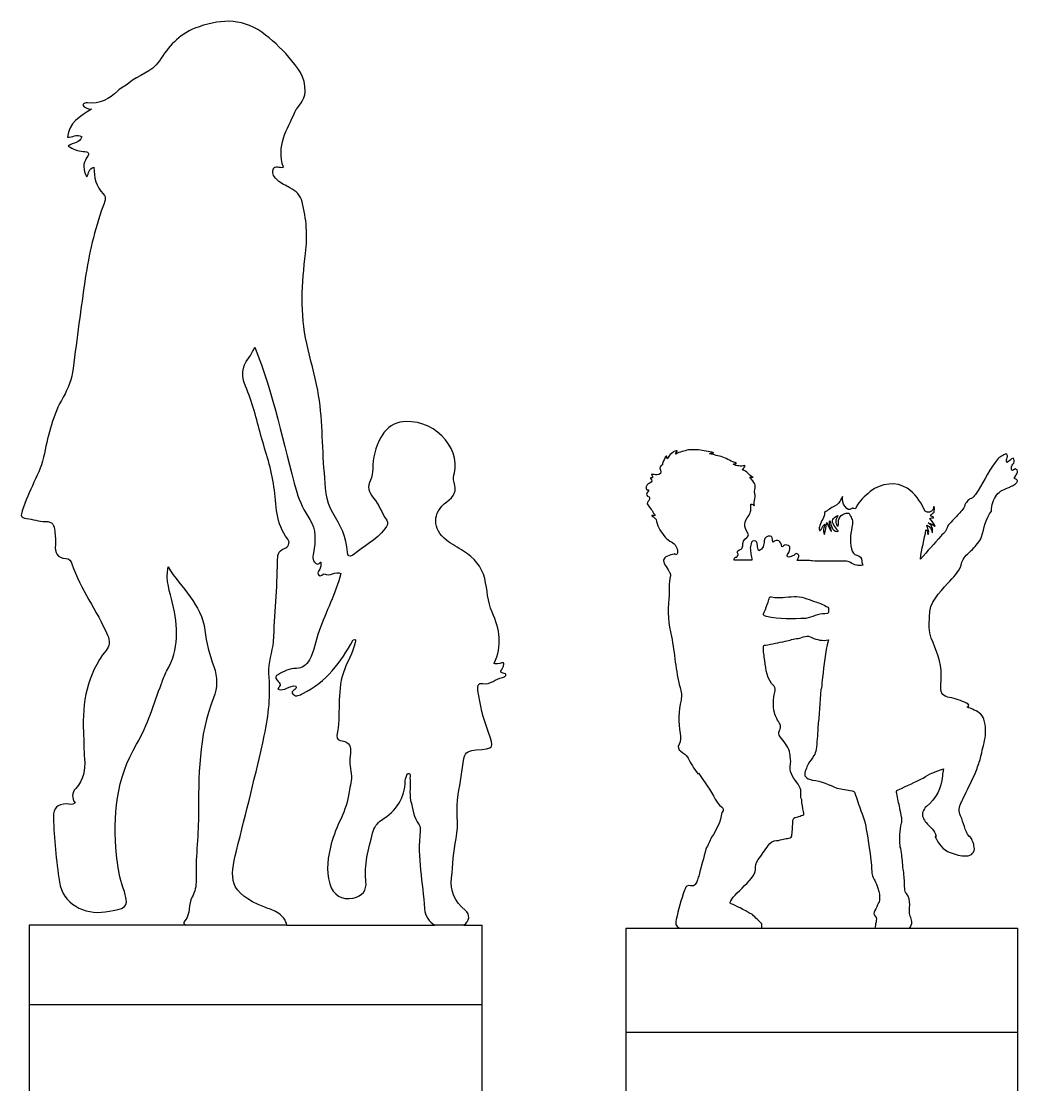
# Model space of a CAD drawing. Header units: centimetres. Extents: x 1.3 to 63.6, y -6.4 to 41.1.
# Drawn here: x 1.27 to 20.44, y 20.66 to 41.13 of the extents above; entities that cross this region are included whole.
import ezdxf

# ---------------------------------------------------------------- set-up
doc = ezdxf.new("R2010")
doc.units = ezdxf.units.CM
doc.layers.add('1. CORTE', color=5, linetype='Continuous')
doc.layers.add('3. CONTORNO', color=3, linetype='Continuous')

msp = doc.modelspace()

# ---------------------------------------------------------------- linework, layer by layer
at = {"layer": '1. CORTE', "ltscale": 0.1}
for p, q in [((4.433, 23.734), (1.422, 23.734)), ((1.422, 23.734), (1.422, 17.594)), ((6.378, 23.734), (9.227, 23.734)), ((9.786, 23.734), (10.134, 23.734)), ((10.134, 17.594), (10.134, 23.734)), ((12.902, 23.676), (13.952, 23.676)), ((12.902, 23.676), (12.902, 19.676)), ((15.512, 23.676), (17.689, 23.676)), ((18.353, 23.676), (20.432, 23.676)), ((20.432, 23.676), (20.432, 19.676))]:
    msp.add_line(p, q, dxfattribs=at)
at = {"layer": '1. CORTE'}
for points in [[(4.613, 40.995), (4.299, 40.875), (4.1, 40.634), (3.929, 40.371)], [(5.898, 40.918), (5.486, 41.211), (5.057, 41.165), (4.613, 40.995)], [(6.416, 40.442), (6.263, 40.621), (6.09, 40.781), (5.898, 40.918)], [(3.929, 40.371), (3.783, 40.145), (3.526, 40.096), (3.339, 39.94)], [(6.732, 39.775), (6.744, 40.063), (6.579, 40.251), (6.416, 40.442)], [(3.339, 39.94), (3.273, 39.885), (3.189, 39.85), (3.128, 39.791)], [(3.128, 39.791), (2.965, 39.633), (2.782, 39.536), (2.549, 39.558)], [(6.536, 39.382), (6.596, 39.513), (6.724, 39.599), (6.732, 39.775)], [(2.549, 39.558), (2.512, 39.561), (2.473, 39.563), (2.454, 39.517)], [(2.454, 39.517), (2.485, 39.468), (2.535, 39.45), (2.626, 39.437)], [(2.626, 39.437), (2.398, 39.298), (2.188, 39.177), (2.159, 38.903)], [(6.315, 38.321), (6.173, 38.724), (6.386, 39.051), (6.536, 39.382)], [(2.159, 38.903), (2.254, 38.887), (2.34, 38.972), (2.436, 38.908)], [(2.436, 38.908), (2.403, 38.788), (2.275, 38.796), (2.176, 38.73)], [(2.176, 38.73), (2.268, 38.662), (2.364, 38.634), (2.461, 38.627)], [(2.461, 38.627), (2.564, 38.62), (2.602, 38.608), (2.53, 38.502)], [(2.53, 38.502), (2.456, 38.392), (2.458, 38.269), (2.534, 38.134)], [(2.534, 38.134), (2.568, 38.208), (2.573, 38.294), (2.67, 38.321)], [(2.67, 38.321), (2.671, 38.123), (2.708, 37.949), (2.85, 37.808)], [(6.202, 38.07), (6.142, 38.12), (6.086, 38.191), (6.117, 38.28)], [(6.117, 38.28), (6.15, 38.369), (6.235, 38.307), (6.315, 38.321)], [(6.439, 37.926), (6.358, 37.969), (6.272, 38.011), (6.202, 38.07)], [(6.676, 37.654), (6.646, 37.778), (6.555, 37.866), (6.439, 37.926)], [(2.85, 37.808), (2.924, 37.734), (2.868, 37.639), (2.841, 37.562)], [(2.841, 37.562), (2.682, 37.112), (2.572, 36.65), (2.503, 36.178)], [(6.741, 36.664), (6.785, 37.003), (6.755, 37.329), (6.676, 37.654)], [(6.762, 34.928), (6.635, 35.505), (6.665, 36.087), (6.741, 36.664)], [(2.503, 36.178), (2.418, 35.603), (2.344, 35.027), (2.27, 34.451)], [(5.647, 34.65), (5.696, 34.709), (5.724, 34.785), (5.765, 34.858)], [(5.765, 34.858), (6.128, 33.95), (6.309, 32.998), (6.572, 32.07)], [(6.975, 34.028), (6.92, 34.331), (6.829, 34.627), (6.762, 34.928)], [(5.583, 34.108), (5.502, 34.286), (5.506, 34.481), (5.647, 34.65)], [(2.27, 34.451), (2.244, 34.252), (2.174, 34.057), (2.079, 33.895)], [(5.882, 33.158), (5.793, 33.478), (5.722, 33.802), (5.583, 34.108)], [(7.103, 32.44), (7.055, 32.969), (7.071, 33.504), (6.975, 34.028)], [(2.079, 33.895), (1.88, 33.555), (1.793, 33.186), (1.719, 32.812)], [(8.552, 33.413), (8.399, 33.385), (8.263, 33.268), (8.186, 33.118)], [(9.602, 32.439), (9.731, 32.935), (9.173, 33.525), (8.552, 33.413)], [(6.132, 32.172), (6.087, 32.512), (5.974, 32.831), (5.882, 33.158)], [(8.186, 33.118), (8.089, 32.93), (8.025, 32.73), (8.032, 32.514)], [(1.719, 32.812), (1.68, 32.613), (1.602, 32.436), (1.517, 32.259)], [(13.681, 32.767), (13.641, 32.734), (13.638, 32.679), (13.61, 32.64)], [(13.697, 32.71), (13.677, 32.725), (13.696, 32.75), (13.681, 32.767)], [(13.866, 32.866), (13.819, 32.858), (13.736, 32.785), (13.697, 32.71)], [(13.862, 32.8), (13.858, 32.834), (13.886, 32.841), (13.891, 32.86)], [(14.105, 32.883), (14.025, 32.854), (13.939, 32.846), (13.862, 32.8)], [(13.891, 32.86), (13.883, 32.862), (13.875, 32.864), (13.866, 32.866)], [(14.297, 32.883), (14.233, 32.883), (14.169, 32.883), (14.105, 32.883)], [(14.591, 32.828), (14.493, 32.847), (14.395, 32.865), (14.297, 32.883)], [(14.507, 32.808), (14.533, 32.831), (14.568, 32.807), (14.591, 32.828)], [(14.763, 32.744), (14.678, 32.765), (14.594, 32.787), (14.507, 32.808)], [(20.171, 32.788), (20.141, 32.772), (20.112, 32.755), (20.083, 32.738)], [(20.226, 32.792), (20.206, 32.817), (20.188, 32.796), (20.171, 32.788)], [(20.235, 32.734), (20.246, 32.755), (20.241, 32.775), (20.226, 32.792)], [(13.605, 32.596), (13.564, 32.573), (13.535, 32.553), (13.567, 32.494)], [(13.61, 32.64), (13.608, 32.625), (13.607, 32.611), (13.605, 32.596)], [(15.027, 32.62), (14.938, 32.662), (14.851, 32.703), (14.763, 32.744)], [(14.966, 32.601), (14.978, 32.626), (15.008, 32.596), (15.027, 32.62)], [(15.188, 32.581), (15.105, 32.553), (15.036, 32.578), (14.966, 32.601)], [(15.143, 32.493), (15.159, 32.519), (15.173, 32.542), (15.193, 32.574)], [(15.193, 32.574), (15.192, 32.577), (15.19, 32.579), (15.188, 32.581)], [(20.002, 32.641), (19.857, 32.447), (19.765, 32.221), (19.623, 32.025)], [(20.083, 32.738), (20.056, 32.706), (20.029, 32.674), (20.002, 32.641)], [(20.002, 32.641), (20.002, 32.641), (20.002, 32.641), (20.002, 32.641)], [(20.002, 32.641), (20.002, 32.641), (20.002, 32.641), (20.002, 32.641)], [(20.228, 32.638), (20.218, 32.672), (20.219, 32.703), (20.235, 32.734)], [(20.351, 32.722), (20.293, 32.722), (20.284, 32.653), (20.228, 32.638)], [(20.318, 32.532), (20.318, 32.559), (20.323, 32.587), (20.342, 32.605)], [(20.342, 32.605), (20.376, 32.635), (20.371, 32.669), (20.364, 32.706)], [(20.364, 32.706), (20.36, 32.711), (20.356, 32.717), (20.351, 32.722)], [(7.264, 31.667), (7.122, 31.899), (7.126, 32.179), (7.103, 32.44)], [(8.032, 32.514), (8.034, 32.439), (8.021, 32.369), (7.988, 32.3)], [(9.597, 32.257), (9.576, 32.317), (9.586, 32.378), (9.602, 32.439)], [(13.4, 32.415), (13.371, 32.393), (13.467, 32.345), (13.378, 32.341)], [(13.376, 32.34), (13.376, 32.338), (13.375, 32.335), (13.375, 32.333)], [(13.378, 32.341), (13.377, 32.341), (13.377, 32.34), (13.376, 32.34)], [(13.442, 32.406), (13.426, 32.408), (13.411, 32.412), (13.4, 32.415)], [(13.497, 32.403), (13.479, 32.402), (13.46, 32.403), (13.442, 32.406)], [(13.567, 32.494), (13.593, 32.445), (13.555, 32.403), (13.497, 32.403)], [(15.346, 32.358), (15.268, 32.389), (15.233, 32.48), (15.143, 32.493)], [(15.288, 32.354), (15.31, 32.356), (15.328, 32.357), (15.346, 32.358)], [(15.31, 32.324), (15.304, 32.332), (15.298, 32.341), (15.288, 32.354)], [(15.346, 32.358), (15.346, 32.358), (15.346, 32.358), (15.346, 32.358)], [(20.366, 32.503), (20.317, 32.46), (20.317, 32.497), (20.318, 32.532)], [(20.389, 32.323), (20.361, 32.334), (20.363, 32.339), (20.401, 32.388)], [(20.389, 32.516), (20.381, 32.514), (20.373, 32.51), (20.366, 32.503)], [(20.425, 32.498), (20.416, 32.503), (20.404, 32.509), (20.389, 32.516)], [(20.401, 32.388), (20.411, 32.408), (20.424, 32.428), (20.432, 32.45)], [(20.432, 32.45), (20.437, 32.467), (20.435, 32.484), (20.425, 32.498)], [(1.517, 32.259), (1.431, 32.08), (1.356, 31.898), (1.291, 31.711)], [(6.398, 31.164), (6.163, 31.463), (6.178, 31.827), (6.132, 32.172)], [(7.988, 32.3), (7.928, 32.172), (7.944, 32.074), (8.049, 31.954)], [(9.455, 31.882), (9.595, 31.982), (9.655, 32.091), (9.597, 32.257)], [(13.289, 32.176), (13.288, 32.111), (13.288, 32.111), (13.339, 32.11)], [(13.303, 32.194), (13.303, 32.188), (13.294, 32.182), (13.289, 32.176)], [(13.375, 32.333), (13.455, 32.238), (13.306, 32.25), (13.303, 32.194)], [(15.373, 32.081), (15.403, 32.199), (15.402, 32.205), (15.31, 32.324)], [(18.31, 32.142), (18.106, 32.277), (17.809, 32.249), (17.6, 32.078)], [(18.63, 31.745), (18.561, 31.907), (18.459, 32.043), (18.31, 32.142)], [(20.031, 32.013), (20.082, 32.092), (20.191, 32.126), (20.284, 32.165)], [(20.284, 32.165), (20.29, 32.181), (20.304, 32.18), (20.317, 32.181)], [(20.317, 32.181), (20.343, 32.197), (20.371, 32.21), (20.394, 32.229)], [(20.317, 32.181), (20.317, 32.181), (20.317, 32.181), (20.317, 32.181)], [(20.317, 32.181), (20.317, 32.181), (20.317, 32.181), (20.317, 32.181)], [(20.427, 32.298), (20.42, 32.306), (20.408, 32.315), (20.389, 32.323)], [(20.394, 32.229), (20.414, 32.245), (20.43, 32.261), (20.433, 32.277)], [(20.433, 32.277), (20.432, 32.283), (20.43, 32.29), (20.427, 32.298)], [(6.572, 32.07), (6.627, 31.879), (6.712, 31.71), (6.823, 31.542)], [(8.049, 31.954), (8.154, 31.835), (8.201, 31.665), (8.301, 31.532)], [(13.339, 32.11), (13.334, 32.066), (13.244, 32.016), (13.349, 31.976)], [(13.349, 31.976), (13.364, 31.97), (13.358, 31.917), (13.332, 31.892)], [(15.373, 31.812), (15.356, 31.899), (15.409, 31.986), (15.373, 32.073)], [(15.373, 32.073), (15.372, 32.076), (15.372, 32.079), (15.373, 32.081)], [(17.039, 31.934), (17.014, 31.874), (16.979, 31.824), (16.915, 31.799)], [(17.068, 31.983), (17.054, 31.96), (17.044, 31.948), (17.039, 31.934)], [(17.148, 31.755), (17.1, 31.809), (17.061, 31.862), (17.069, 31.938)], [(17.069, 31.982), (17.068, 31.982), (17.068, 31.982), (17.068, 31.983)], [(17.069, 31.938), (17.07, 31.948), (17.069, 31.958), (17.069, 31.982)], [(17.6, 32.078), (17.493, 31.99), (17.387, 31.902), (17.328, 31.773)], [(19.539, 31.947), (19.524, 31.941), (19.509, 31.933), (19.496, 31.923)], [(19.623, 32.025), (19.6, 31.993), (19.578, 31.964), (19.539, 31.947)], [(19.935, 31.704), (19.921, 31.821), (19.975, 31.926), (20.031, 32.013)], [(9.452, 31.143), (9.174, 31.354), (9.172, 31.678), (9.455, 31.882)], [(13.332, 31.892), (13.304, 31.857), (13.306, 31.832), (13.34, 31.796)], [(13.34, 31.796), (13.388, 31.745), (13.422, 31.683), (13.466, 31.62)], [(15.305, 31.836), (15.336, 31.845), (15.348, 31.814), (15.373, 31.812)], [(15.305, 31.717), (15.305, 31.757), (15.305, 31.797), (15.305, 31.836)], [(16.915, 31.799), (16.843, 31.77), (16.788, 31.715), (16.721, 31.678)], [(17.257, 31.761), (17.221, 31.752), (17.193, 31.704), (17.148, 31.755)], [(17.287, 31.753), (17.278, 31.758), (17.266, 31.763), (17.257, 31.761)], [(17.328, 31.773), (17.318, 31.752), (17.31, 31.741), (17.287, 31.753)], [(18.782, 31.703), (18.727, 31.663), (18.658, 31.68), (18.63, 31.745)], [(18.825, 31.795), (18.81, 31.764), (18.812, 31.725), (18.782, 31.703)], [(18.828, 31.684), (18.832, 31.72), (18.849, 31.756), (18.825, 31.795)], [(19.423, 31.824), (19.399, 31.741), (19.339, 31.687), (19.282, 31.628)], [(19.434, 31.852), (19.43, 31.843), (19.426, 31.834), (19.423, 31.824)], [(19.496, 31.923), (19.475, 31.9), (19.454, 31.876), (19.434, 31.852)], [(1.291, 31.711), (1.258, 31.617), (1.262, 31.577), (1.37, 31.564)], [(1.37, 31.564), (1.492, 31.55), (1.613, 31.502), (1.734, 31.504)], [(6.823, 31.542), (6.947, 31.356), (6.933, 31.12), (6.892, 30.899)], [(7.546, 30.915), (7.533, 31.197), (7.41, 31.432), (7.264, 31.667)], [(8.301, 31.532), (8.341, 31.478), (8.307, 31.417), (8.265, 31.364)], [(13.404, 31.62), (13.403, 31.618), (13.402, 31.615), (13.401, 31.613)], [(13.401, 31.613), (13.447, 31.582), (13.484, 31.555), (13.491, 31.506)], [(13.466, 31.62), (13.445, 31.62), (13.428, 31.62), (13.404, 31.62)], [(15.25, 31.268), (15.161, 31.422), (15.165, 31.484), (15.272, 31.624)], [(15.272, 31.624), (15.283, 31.655), (15.294, 31.686), (15.305, 31.717)], [(15.272, 31.624), (15.272, 31.624), (15.272, 31.624), (15.272, 31.624)], [(15.272, 31.624), (15.272, 31.624), (15.272, 31.624), (15.272, 31.624)], [(15.305, 31.717), (15.305, 31.717), (15.305, 31.717), (15.305, 31.717)], [(16.721, 31.678), (16.73, 31.581), (16.651, 31.515), (16.631, 31.428)], [(16.902, 31.433), (16.851, 31.521), (16.871, 31.571), (16.978, 31.617)], [(16.978, 31.617), (16.938, 31.543), (16.905, 31.473), (16.986, 31.412)], [(16.988, 31.491), (16.992, 31.591), (17.072, 31.668), (17.171, 31.666)], [(17.171, 31.666), (17.182, 31.666), (17.192, 31.667), (17.197, 31.655)], [(17.197, 31.655), (17.223, 31.59), (17.271, 31.541), (17.257, 31.455)], [(18.746, 31.558), (18.771, 31.58), (18.796, 31.569), (18.817, 31.575)], [(18.847, 31.415), (18.821, 31.477), (18.782, 31.517), (18.746, 31.558)], [(18.757, 31.611), (18.776, 31.641), (18.8, 31.663), (18.828, 31.684)], [(18.819, 31.579), (18.813, 31.613), (18.776, 31.594), (18.757, 31.611)], [(18.817, 31.575), (18.818, 31.576), (18.818, 31.578), (18.819, 31.579)], [(19.282, 31.628), (19.214, 31.558), (19.149, 31.484), (19.084, 31.412)], [(19.742, 31.206), (19.79, 31.378), (19.818, 31.558), (19.935, 31.704)], [(1.734, 31.504), (1.881, 31.507), (1.91, 31.428), (1.918, 31.315)], [(1.918, 31.315), (1.925, 31.229), (1.939, 31.141), (1.929, 31.056)], [(8.265, 31.364), (8.097, 31.149), (7.859, 31.023), (7.651, 30.858)], [(13.491, 31.506), (13.52, 31.39), (13.579, 31.293), (13.657, 31.202)], [(16.631, 31.428), (16.617, 31.396), (16.62, 31.363), (16.623, 31.329)], [(16.623, 31.329), (16.65, 31.327), (16.646, 31.361), (16.667, 31.365)], [(16.631, 31.428), (16.631, 31.428), (16.631, 31.428), (16.631, 31.428)], [(16.631, 31.428), (16.631, 31.428), (16.631, 31.428), (16.631, 31.428)], [(16.667, 31.365), (16.677, 31.399), (16.701, 31.423), (16.727, 31.452)], [(16.727, 31.452), (16.705, 31.386), (16.682, 31.324), (16.723, 31.252)], [(16.724, 31.252), (16.739, 31.33), (16.752, 31.4), (16.767, 31.481)], [(16.767, 31.481), (16.799, 31.424), (16.81, 31.368), (16.851, 31.315)], [(16.856, 31.317), (16.843, 31.387), (16.797, 31.439), (16.82, 31.513)], [(16.82, 31.513), (16.862, 31.433), (16.848, 31.316), (16.972, 31.311)], [(16.851, 31.315), (16.853, 31.315), (16.855, 31.316), (16.856, 31.317)], [(16.973, 31.338), (16.949, 31.369), (16.922, 31.399), (16.902, 31.433)], [(16.972, 31.311), (16.995, 31.319), (16.98, 31.328), (16.973, 31.338)], [(16.986, 31.412), (16.987, 31.438), (16.987, 31.465), (16.988, 31.491)], [(17.257, 31.455), (17.231, 31.298), (17.198, 31.14), (17.24, 30.977)], [(18.565, 30.779), (18.582, 30.981), (18.647, 31.158), (18.672, 31.344)], [(18.672, 31.344), (18.72, 31.328), (18.691, 31.282), (18.714, 31.253)], [(18.714, 31.253), (18.746, 31.318), (18.695, 31.369), (18.69, 31.431)], [(18.69, 31.431), (18.756, 31.408), (18.778, 31.358), (18.79, 31.283)], [(18.797, 31.293), (18.807, 31.373), (18.79, 31.428), (18.713, 31.477)], [(18.713, 31.477), (18.776, 31.468), (18.805, 31.441), (18.845, 31.413)], [(18.845, 31.413), (18.846, 31.413), (18.847, 31.414), (18.847, 31.415)], [(19.084, 31.412), (19.079, 31.325), (19.01, 31.28), (18.961, 31.223)], [(6.334, 30.982), (6.403, 31.006), (6.455, 31.093), (6.398, 31.164)], [(9.778, 30.932), (9.667, 30.998), (9.555, 31.065), (9.452, 31.143)], [(13.657, 31.202), (13.692, 31.16), (13.732, 31.132), (13.777, 31.109)], [(15.147, 31.033), (15.147, 31.099), (15.167, 31.156), (15.226, 31.196)], [(15.226, 31.196), (15.25, 31.212), (15.271, 31.232), (15.25, 31.268)], [(15.365, 31.134), (15.317, 31.134), (15.31, 31.086), (15.303, 31.046)], [(15.432, 31.041), (15.426, 31.082), (15.419, 31.134), (15.365, 31.134)], [(15.561, 31.129), (15.554, 31.054), (15.551, 30.972), (15.457, 30.941)], [(15.677, 31.224), (15.623, 31.225), (15.568, 31.204), (15.561, 31.129)], [(15.723, 31.13), (15.721, 31.169), (15.723, 31.224), (15.677, 31.224)], [(15.726, 31.106), (15.725, 31.114), (15.723, 31.122), (15.723, 31.13)], [(15.902, 31.013), (15.885, 31.136), (15.816, 31.172), (15.726, 31.106)], [(16.723, 31.252), (16.723, 31.252), (16.724, 31.252), (16.724, 31.252)], [(18.961, 31.223), (18.833, 31.078), (18.703, 30.934), (18.565, 30.779)], [(18.79, 31.283), (18.793, 31.287), (18.795, 31.29), (18.797, 31.293)], [(19.565, 30.967), (19.635, 31.039), (19.7, 31.114), (19.742, 31.206)], [(1.929, 31.056), (1.912, 30.897), (1.962, 30.801), (2.131, 30.793)], [(6.202, 30.731), (6.204, 30.84), (6.2, 30.935), (6.334, 30.982)], [(7.651, 30.858), (7.58, 30.8), (7.549, 30.85), (7.546, 30.915)], [(10.186, 30.405), (10.127, 30.641), (9.983, 30.809), (9.778, 30.932)], [(13.777, 31.109), (13.857, 31.069), (13.886, 30.999), (13.896, 30.918)], [(13.896, 30.918), (13.899, 30.886), (13.885, 30.867), (13.852, 30.864)], [(15.06, 30.873), (15.012, 30.946), (15.079, 30.95), (15.115, 30.974)], [(15.115, 30.974), (15.137, 30.988), (15.147, 31.005), (15.147, 31.033)], [(15.303, 31.046), (15.3, 31.028), (15.295, 31.01), (15.292, 30.992)], [(15.292, 30.992), (15.297, 30.953), (15.303, 30.914), (15.306, 30.875)], [(15.457, 30.941), (15.434, 30.969), (15.437, 31.005), (15.432, 31.041)], [(15.965, 31.057), (15.945, 31.043), (15.924, 31.028), (15.902, 31.013)], [(16.032, 30.909), (16.072, 31.022), (16.068, 31.035), (15.965, 31.057)], [(15.965, 31.057), (15.965, 31.057), (15.965, 31.057), (15.965, 31.057)], [(16.011, 30.826), (15.983, 30.852), (16.022, 30.882), (16.032, 30.909)], [(17.24, 30.977), (17.257, 30.911), (17.286, 30.867), (17.345, 30.854)], [(19.391, 30.774), (19.433, 30.853), (19.505, 30.905), (19.565, 30.967)], [(2.131, 30.793), (2.201, 30.789), (2.226, 30.74), (2.245, 30.687)], [(6.122, 29.194), (6.151, 29.706), (6.192, 30.218), (6.202, 30.731)], [(6.892, 30.899), (6.875, 30.808), (6.862, 30.726), (6.968, 30.682)], [(6.968, 30.682), (6.995, 30.686), (7.011, 30.705), (7.026, 30.723)], [(7.026, 30.723), (7.026, 30.722), (7.037, 30.715), (7.037, 30.715)], [(7.031, 30.702), (7.03, 30.675), (7.036, 30.649), (7.028, 30.624)], [(7.037, 30.715), (7.037, 30.715), (7.032, 30.703), (7.031, 30.702)], [(13.7, 30.837), (13.617, 30.796), (13.604, 30.749), (13.652, 30.672)], [(13.829, 30.876), (13.787, 30.861), (13.741, 30.858), (13.7, 30.837)], [(13.849, 30.887), (13.844, 30.883), (13.837, 30.879), (13.829, 30.876)], [(13.852, 30.864), (13.852, 30.873), (13.851, 30.88), (13.849, 30.887)], [(14.981, 30.757), (14.984, 30.789), (14.989, 30.819), (15.033, 30.819)], [(15.323, 30.757), (15.211, 30.757), (15.097, 30.757), (14.981, 30.757)], [(15.033, 30.819), (15.042, 30.838), (15.072, 30.855), (15.06, 30.873)], [(15.306, 30.875), (15.31, 30.836), (15.331, 30.8), (15.323, 30.757)], [(16.107, 30.841), (16.074, 30.836), (16.039, 30.8), (16.011, 30.826)], [(16.147, 30.865), (16.137, 30.854), (16.121, 30.843), (16.107, 30.841)], [(16.21, 30.876), (16.191, 30.89), (16.166, 30.888), (16.147, 30.865)], [(16.197, 30.753), (16.206, 30.775), (16.214, 30.792), (16.221, 30.81)], [(16.441, 30.753), (16.362, 30.753), (16.282, 30.753), (16.197, 30.753)], [(16.221, 30.81), (16.231, 30.834), (16.231, 30.861), (16.21, 30.876)], [(16.481, 30.748), (16.468, 30.748), (16.455, 30.75), (16.441, 30.753)], [(16.685, 30.741), (16.617, 30.739), (16.549, 30.739), (16.481, 30.748)], [(17.116, 30.738), (16.972, 30.739), (16.829, 30.74), (16.685, 30.741)], [(17.221, 30.712), (17.187, 30.738), (17.153, 30.738), (17.116, 30.738)], [(17.46, 30.662), (17.374, 30.652), (17.291, 30.66), (17.221, 30.712)], [(17.345, 30.854), (17.412, 30.839), (17.432, 30.801), (17.438, 30.742)], [(17.438, 30.742), (17.441, 30.716), (17.452, 30.692), (17.46, 30.662)], [(19.352, 30.665), (19.363, 30.702), (19.363, 30.743), (19.391, 30.774)], [(2.245, 30.687), (2.413, 30.2), (2.725, 29.785), (2.933, 29.317)], [(4.182, 29.934), (4.134, 30.146), (4.044, 30.356), (4.095, 30.634)], [(4.095, 30.634), (4.35, 30.206), (4.742, 29.916), (4.804, 29.412)], [(7.028, 30.624), (7.026, 30.571), (6.944, 30.531), (6.991, 30.474)], [(6.991, 30.474), (7.033, 30.423), (7.076, 30.51), (7.096, 30.498)], [(7.421, 30.501), (7.314, 30.12), (7.135, 29.767), (7.001, 29.399)], [(7.096, 30.498), (7.206, 30.431), (7.31, 30.564), (7.421, 30.501)], [(13.652, 30.672), (13.681, 30.627), (13.71, 30.583), (13.736, 30.537)], [(13.736, 30.537), (13.75, 30.513), (13.765, 30.489), (13.757, 30.462)], [(19.095, 30.317), (19.19, 30.426), (19.306, 30.519), (19.352, 30.665)], [(10.329, 29.756), (10.236, 29.96), (10.239, 30.19), (10.186, 30.405)], [(13.757, 30.462), (13.714, 30.316), (13.745, 30.165), (13.727, 30.018)], [(18.738, 29.669), (18.735, 29.956), (18.929, 30.128), (19.095, 30.317)], [(4.067, 28.622), (4.317, 29.042), (4.287, 29.482), (4.182, 29.934)], [(13.727, 30.018), (13.696, 29.771), (13.72, 29.53), (13.777, 29.291)], [(15.583, 29.809), (15.606, 29.872), (15.629, 29.936), (15.652, 30)], [(15.652, 30), (15.652, 30.005), (15.654, 30.011), (15.659, 30.018)], [(15.659, 30.018), (15.654, 30.055), (15.678, 30.056), (15.703, 30.051)], [(15.703, 30.051), (15.848, 30.024), (15.991, 30.051), (16.135, 30.059)], [(16.135, 30.059), (16.266, 30.067), (16.397, 30.013), (16.523, 29.966)], [(16.523, 29.966), (16.523, 29.966), (16.523, 29.966), (16.523, 29.966)], [(16.523, 29.966), (16.605, 29.944), (16.682, 29.912), (16.756, 29.87)], [(10.369, 28.774), (10.524, 29.108), (10.478, 29.431), (10.329, 29.756)], [(15.603, 29.674), (15.536, 29.69), (15.54, 29.711), (15.563, 29.758)], [(15.563, 29.758), (15.571, 29.774), (15.577, 29.792), (15.583, 29.809)], [(15.583, 29.809), (15.583, 29.809), (15.583, 29.809), (15.583, 29.809)], [(15.583, 29.809), (15.583, 29.809), (15.583, 29.809), (15.583, 29.809)], [(16.73, 29.725), (16.599, 29.736), (16.488, 29.655), (16.363, 29.638)], [(16.8, 29.819), (16.801, 29.769), (16.812, 29.718), (16.73, 29.725)], [(16.756, 29.87), (16.775, 29.859), (16.799, 29.849), (16.8, 29.819)], [(16.363, 29.638), (16.109, 29.626), (15.855, 29.617), (15.603, 29.674)], [(18.774, 29.259), (18.72, 29.399), (18.74, 29.531), (18.738, 29.669)], [(2.933, 29.317), (2.985, 29.202), (2.968, 29.101), (2.904, 29.022)], [(4.804, 29.412), (4.832, 29.176), (4.893, 28.94), (4.976, 28.713)], [(7.001, 29.399), (6.933, 29.215), (6.917, 29.014), (6.813, 28.841)], [(13.777, 29.291), (13.842, 28.965), (13.856, 28.631), (13.944, 28.309)], [(16.216, 29.252), (16.303, 29.271), (16.388, 29.33), (16.479, 29.268)], [(16.479, 29.268), (16.579, 29.225), (16.683, 29.203), (16.795, 29.223)], [(6.035, 28.578), (6.016, 28.786), (6.11, 28.983), (6.122, 29.194)], [(6.687, 28.192), (7.138, 28.416), (7.423, 28.794), (7.653, 29.224)], [(7.697, 29.177), (7.652, 28.971), (7.532, 28.795), (7.467, 28.597)], [(7.653, 29.224), (7.716, 29.254), (7.701, 29.21), (7.697, 29.177)], [(15.545, 29.084), (15.544, 29.117), (15.56, 29.119), (15.587, 29.124)], [(15.576, 28.827), (15.556, 28.911), (15.548, 28.997), (15.545, 29.084)], [(15.587, 29.124), (15.713, 29.147), (15.838, 29.174), (15.964, 29.199)], [(15.964, 29.199), (16.048, 29.218), (16.13, 29.245), (16.216, 29.252)], [(16.795, 29.223), (16.732, 28.98), (16.711, 28.738), (16.682, 28.498)], [(18.962, 28.546), (18.976, 28.803), (18.863, 29.03), (18.774, 29.259)], [(2.904, 29.022), (2.533, 28.559), (2.445, 28.022), (2.468, 27.452)], [(4.976, 28.713), (5.048, 28.515), (5.048, 28.297), (4.972, 28.109)], [(6.565, 28.676), (6.429, 28.681), (6.327, 28.622), (6.219, 28.561)], [(6.813, 28.841), (6.753, 28.742), (6.674, 28.672), (6.565, 28.676)], [(10.506, 28.642), (10.657, 28.901), (10.426, 28.71), (10.366, 28.778)], [(10.366, 28.778), (10.38, 28.754), (10.366, 28.768), (10.369, 28.774)], [(15.751, 28.332), (15.613, 28.469), (15.592, 28.647), (15.576, 28.827)], [(15.576, 28.827), (15.576, 28.827), (15.576, 28.827), (15.576, 28.827)], [(15.576, 28.827), (15.576, 28.827), (15.576, 28.827), (15.576, 28.827)], [(3.969, 28.383), (4, 28.464), (4.023, 28.549), (4.067, 28.622)], [(5.946, 27.381), (6.031, 27.776), (6.074, 28.173), (6.035, 28.578)], [(6.219, 28.561), (6.162, 28.528), (6.143, 28.498), (6.191, 28.45)], [(6.191, 28.45), (6.268, 28.371), (6.27, 28.372), (6.207, 28.277)], [(7.467, 28.597), (7.337, 28.201), (7.42, 27.784), (7.344, 27.383)], [(10.147, 28.386), (10.3, 28.356), (10.396, 28.48), (10.527, 28.503)], [(10.522, 28.591), (10.487, 28.597), (10.49, 28.616), (10.506, 28.642)], [(10.527, 28.503), (10.572, 28.511), (10.657, 28.569), (10.522, 28.591)], [(16.682, 28.498), (16.668, 28.431), (16.675, 28.361), (16.66, 28.293)], [(18.958, 28.323), (18.964, 28.397), (18.961, 28.472), (18.962, 28.546)], [(3.491, 27.221), (3.708, 27.588), (3.82, 27.992), (3.969, 28.383)], [(6.207, 28.277), (6.336, 28.224), (6.432, 28.364), (6.551, 28.335)], [(6.551, 28.335), (6.6, 28.257), (6.416, 28.256), (6.502, 28.176)], [(10.055, 28.249), (10.044, 28.329), (10.056, 28.403), (10.147, 28.386)], [(10.252, 27.46), (10.157, 27.715), (10.094, 27.979), (10.055, 28.249)], [(13.944, 28.309), (13.968, 28.23), (13.982, 28.15), (13.961, 28.067)], [(15.766, 28.218), (15.777, 28.257), (15.782, 28.301), (15.751, 28.332)], [(16.653, 28.271), (16.634, 28.022), (16.613, 27.774), (16.595, 27.526)], [(16.66, 28.293), (16.658, 28.286), (16.656, 28.279), (16.653, 28.271)], [(19.127, 28.116), (19.019, 28.135), (18.946, 28.183), (18.958, 28.323)], [(4.972, 28.109), (4.674, 27.371), (4.686, 26.597), (4.68, 25.824)], [(6.502, 28.176), (6.562, 28.121), (6.625, 28.161), (6.687, 28.192)], [(13.961, 28.067), (13.911, 27.854), (13.91, 27.64), (13.946, 27.426)], [(15.759, 27.826), (15.728, 27.957), (15.729, 28.088), (15.766, 28.218)], [(19.453, 28.006), (19.347, 28.055), (19.243, 28.095), (19.127, 28.116)], [(19.468, 27.928), (19.502, 27.962), (19.513, 27.979), (19.453, 28.006)], [(19.569, 27.894), (19.537, 27.905), (19.505, 27.916), (19.468, 27.928)], [(19.786, 27.697), (19.757, 27.804), (19.656, 27.844), (19.569, 27.894)], [(19.569, 27.894), (19.569, 27.894), (19.569, 27.894), (19.569, 27.894)], [(15.867, 27.601), (15.82, 27.671), (15.781, 27.744), (15.759, 27.826)], [(15.759, 27.826), (15.759, 27.826), (15.759, 27.826), (15.759, 27.826)], [(15.759, 27.826), (15.759, 27.826), (15.759, 27.826), (15.759, 27.826)], [(19.799, 27.289), (19.828, 27.425), (19.824, 27.563), (19.786, 27.697)], [(2.468, 27.452), (2.476, 27.279), (2.473, 27.105), (2.488, 26.933)], [(10.019, 27.107), (10.376, 27.134), (10.372, 27.135), (10.252, 27.46)], [(13.946, 27.426), (13.959, 27.353), (13.962, 27.281), (13.924, 27.216)], [(15.87, 27.36), (15.836, 27.402), (15.831, 27.437), (15.854, 27.481)], [(15.854, 27.481), (15.874, 27.519), (15.881, 27.559), (15.867, 27.601)], [(15.867, 27.601), (15.867, 27.601), (15.867, 27.601), (15.867, 27.601)], [(15.867, 27.601), (15.867, 27.601), (15.867, 27.601), (15.867, 27.601)], [(16.595, 27.526), (16.585, 27.388), (16.577, 27.251), (16.559, 27.114)], [(3.105, 25.088), (3.029, 25.835), (3.099, 26.562), (3.491, 27.221)], [(5.412, 25.167), (5.592, 25.904), (5.786, 26.638), (5.946, 27.381)], [(7.344, 27.383), (7.33, 27.307), (7.393, 27.289), (7.447, 27.279)], [(7.447, 27.279), (7.587, 27.254), (7.623, 27.168), (7.602, 27.039)], [(16.048, 27.074), (16.009, 27.182), (15.942, 27.273), (15.87, 27.36)], [(19.712, 26.913), (19.741, 27.038), (19.772, 27.163), (19.799, 27.289)], [(7.602, 27.039), (7.58, 26.909), (7.597, 26.779), (7.62, 26.652)], [(9.785, 26.945), (9.807, 27.074), (9.905, 27.098), (10.019, 27.107)], [(13.924, 27.216), (13.889, 27.156), (13.91, 27.118), (13.96, 27.082)], [(13.96, 27.082), (14.011, 27.045), (14.067, 27.011), (14.096, 26.95)], [(16.068, 26.939), (16.061, 26.984), (16.055, 27.029), (16.048, 27.074)], [(16.559, 27.114), (16.553, 27.07), (16.54, 27.035), (16.516, 26.999)], [(2.488, 26.933), (2.507, 26.72), (2.468, 26.53), (2.319, 26.368)], [(9.675, 26.249), (9.72, 26.479), (9.746, 26.713), (9.785, 26.945)], [(14.096, 26.95), (14.146, 26.847), (14.212, 26.753), (14.276, 26.659)], [(16.161, 26.516), (16.069, 26.628), (16.039, 26.754), (16.074, 26.894)], [(16.074, 26.894), (16.066, 26.908), (16.067, 26.924), (16.068, 26.939)], [(16.408, 26.834), (16.377, 26.762), (16.334, 26.693), (16.344, 26.609)], [(16.516, 26.999), (16.478, 26.945), (16.444, 26.889), (16.408, 26.834)], [(16.408, 26.834), (16.408, 26.834), (16.408, 26.834), (16.408, 26.834)], [(19.621, 26.655), (19.651, 26.739), (19.68, 26.822), (19.71, 26.905)], [(19.71, 26.905), (19.711, 26.908), (19.711, 26.91), (19.712, 26.913)], [(7.62, 26.652), (7.644, 26.525), (7.588, 26.414), (7.576, 26.299)], [(8.659, 26.514), (8.661, 26.562), (8.685, 26.609), (8.699, 26.656)], [(8.699, 26.656), (8.779, 26.665), (8.746, 26.603), (8.748, 26.57)], [(14.276, 26.659), (14.278, 26.656), (14.279, 26.654), (14.281, 26.651)], [(14.281, 26.651), (14.287, 26.653), (14.292, 26.656), (14.298, 26.659)], [(14.298, 26.659), (14.414, 26.498), (14.526, 26.334), (14.62, 26.159)], [(16.344, 26.609), (16.377, 26.553), (16.437, 26.544), (16.491, 26.525)], [(18.618, 26.563), (18.732, 26.651), (18.866, 26.692), (19.007, 26.744)], [(18.988, 26.609), (18.972, 26.368), (18.869, 26.171), (18.681, 26.019)], [(19.007, 26.744), (18.999, 26.692), (18.993, 26.651), (18.988, 26.609)], [(19.391, 26.178), (19.468, 26.337), (19.544, 26.496), (19.621, 26.655)], [(19.621, 26.655), (19.621, 26.655), (19.621, 26.655), (19.621, 26.655)], [(19.621, 26.655), (19.621, 26.655), (19.621, 26.655), (19.621, 26.655)], [(8.203, 25.757), (8.489, 25.933), (8.643, 26.178), (8.659, 26.514)], [(8.748, 26.57), (8.758, 26.426), (8.736, 26.281), (8.761, 26.136)], [(16.255, 26.369), (16.231, 26.423), (16.198, 26.471), (16.161, 26.516)], [(16.491, 26.525), (16.491, 26.525), (16.491, 26.525), (16.491, 26.525)], [(16.491, 26.525), (16.491, 26.525), (16.491, 26.525), (16.491, 26.525)], [(16.491, 26.525), (16.658, 26.507), (16.809, 26.439), (16.96, 26.37)], [(18.14, 26.338), (18.299, 26.413), (18.459, 26.488), (18.618, 26.563)], [(2.319, 26.368), (2.238, 26.28), (2.246, 26.178), (2.306, 26.086)], [(7.576, 26.299), (7.538, 25.934), (7.318, 25.64), (7.234, 25.299)], [(9.634, 25.4), (9.697, 25.68), (9.62, 25.967), (9.675, 26.249)], [(16.283, 26.144), (16.248, 26.216), (16.283, 26.297), (16.255, 26.369)], [(16.96, 26.37), (16.96, 26.37), (16.96, 26.37), (16.96, 26.37)], [(16.96, 26.37), (17.058, 26.353), (17.156, 26.335), (17.254, 26.32)], [(17.254, 26.32), (17.283, 26.316), (17.296, 26.299), (17.304, 26.277)], [(17.304, 26.277), (17.343, 26.163), (17.382, 26.05), (17.421, 25.936)], [(18.112, 26.266), (18.109, 26.288), (18.081, 26.334), (18.14, 26.338)], [(18.169, 25.987), (18.151, 26.08), (18.127, 26.172), (18.112, 26.266)], [(18.14, 26.338), (18.14, 26.338), (18.14, 26.338), (18.14, 26.338)], [(18.14, 26.338), (18.14, 26.338), (18.14, 26.338), (18.14, 26.338)], [(2.15, 26.067), (1.962, 26.062), (1.889, 25.998), (1.893, 25.809)], [(2.306, 26.086), (2.247, 26.036), (2.197, 26.068), (2.15, 26.067)], [(8.761, 26.136), (8.799, 25.975), (8.824, 25.808), (8.923, 25.668)], [(14.62, 26.159), (14.65, 26.102), (14.689, 26.054), (14.739, 26.012)], [(14.739, 26.012), (14.777, 25.98), (14.793, 25.943), (14.747, 25.903)], [(16.318, 25.921), (16.306, 25.995), (16.281, 26.067), (16.283, 26.144)], [(18.681, 26.019), (18.648, 25.991), (18.632, 25.952), (18.609, 25.917)], [(19.339, 25.84), (19.299, 25.929), (19.302, 26.012), (19.349, 26.095)], [(19.349, 26.095), (19.363, 26.123), (19.377, 26.15), (19.391, 26.178)], [(19.349, 26.095), (19.349, 26.095), (19.349, 26.095), (19.349, 26.095)], [(19.349, 26.095), (19.349, 26.095), (19.349, 26.095), (19.349, 26.095)], [(1.893, 25.809), (1.9, 25.394), (1.948, 24.982), (2.005, 24.571)], [(4.68, 25.824), (4.676, 25.415), (4.622, 25.009), (4.636, 24.599)], [(14.747, 25.903), (14.726, 25.725), (14.641, 25.573), (14.549, 25.426)], [(16.114, 25.739), (16.116, 25.787), (16.135, 25.809), (16.182, 25.816)], [(16.182, 25.816), (16.213, 25.82), (16.242, 25.835), (16.273, 25.842)], [(16.273, 25.842), (16.317, 25.852), (16.34, 25.873), (16.318, 25.921)], [(16.318, 25.921), (16.318, 25.921), (16.318, 25.921), (16.318, 25.921)], [(16.318, 25.921), (16.318, 25.921), (16.318, 25.921), (16.318, 25.921)], [(17.421, 25.936), (17.494, 25.784), (17.519, 25.62), (17.546, 25.456)], [(18.205, 25.811), (18.197, 25.87), (18.179, 25.928), (18.169, 25.987)], [(18.208, 25.775), (18.206, 25.786), (18.205, 25.798), (18.205, 25.811)], [(18.609, 25.917), (18.59, 25.834), (18.624, 25.771), (18.677, 25.709)], [(19.411, 25.633), (19.388, 25.702), (19.369, 25.774), (19.339, 25.84)], [(8.027, 25.503), (8.052, 25.609), (8.117, 25.704), (8.203, 25.757)], [(8.923, 25.668), (8.95, 25.63), (8.95, 25.587), (8.945, 25.543)], [(16.094, 25.472), (16.101, 25.561), (16.11, 25.65), (16.114, 25.739)], [(18.177, 25.265), (18.154, 25.411), (18.172, 25.555), (18.202, 25.698)], [(18.202, 25.698), (18.207, 25.724), (18.209, 25.75), (18.208, 25.775)], [(18.677, 25.709), (18.747, 25.626), (18.844, 25.56), (18.866, 25.441)], [(19.504, 25.44), (19.461, 25.499), (19.432, 25.564), (19.411, 25.633)], [(7.901, 24.574), (7.86, 24.898), (7.955, 25.198), (8.027, 25.503)], [(8.945, 25.543), (8.882, 25.041), (9, 24.547), (9.028, 24.05)], [(9.549, 24.645), (9.578, 24.897), (9.579, 25.151), (9.634, 25.4)], [(14.549, 25.426), (14.513, 25.35), (14.477, 25.275), (14.441, 25.2)], [(14.549, 25.426), (14.549, 25.426), (14.549, 25.426), (14.549, 25.426)], [(15.8, 25.363), (15.845, 25.366), (15.888, 25.38), (15.932, 25.39)], [(15.932, 25.39), (15.967, 25.397), (16.003, 25.402), (16.038, 25.411)], [(16.038, 25.411), (16.069, 25.419), (16.098, 25.43), (16.094, 25.472)], [(17.546, 25.456), (17.637, 24.903), (17.63, 24.737), (17.63, 24.737)], [(18.866, 25.441), (18.86, 25.441), (18.854, 25.441), (18.848, 25.441)], [(18.848, 25.441), (18.849, 25.44), (18.849, 25.439), (18.85, 25.437)], [(18.85, 25.437), (18.915, 25.305), (18.986, 25.179), (19.141, 25.133)], [(19.521, 25.44), (19.515, 25.44), (19.51, 25.44), (19.504, 25.44)], [(19.523, 25.437), (19.522, 25.438), (19.521, 25.439), (19.521, 25.44)], [(19.591, 25.288), (19.576, 25.341), (19.555, 25.391), (19.523, 25.437)], [(7.234, 25.299), (7.174, 25.051), (7.122, 24.792), (7.205, 24.533)], [(14.441, 25.2), (14.397, 25.035), (14.353, 24.87), (14.308, 24.705)], [(14.441, 25.2), (14.441, 25.2), (14.441, 25.2), (14.441, 25.2)], [(15.446, 24.997), (15.512, 25.087), (15.577, 25.177), (15.639, 25.27)], [(15.639, 25.27), (15.678, 25.329), (15.729, 25.358), (15.8, 25.363)], [(18.189, 25.214), (18.176, 25.229), (18.173, 25.246), (18.177, 25.265)], [(18.211, 25.056), (18.207, 25.093), (18.201, 25.148), (18.189, 25.214)], [(19.45, 25.067), (19.551, 25.07), (19.613, 25.141), (19.602, 25.237)], [(19.602, 25.237), (19.595, 25.251), (19.591, 25.269), (19.591, 25.288)], [(3.207, 24.527), (3.146, 24.705), (3.125, 24.899), (3.105, 25.088)], [(5.955, 24.081), (5.239, 24.358), (5.283, 24.64), (5.412, 25.167)], [(15.394, 24.802), (15.39, 24.872), (15.403, 24.938), (15.446, 24.997)], [(18.225, 24.897), (18.218, 24.963), (18.218, 24.993), (18.211, 25.056)], [(19.141, 25.133), (19.24, 25.091), (19.342, 25.063), (19.45, 25.067)], [(14.909, 24.16), (14.861, 24.249), (15.404, 24.623), (15.394, 24.802)], [(18.244, 24.755), (18.239, 24.787), (18.231, 24.836), (18.225, 24.897)], [(2.005, 24.571), (2.064, 24.148), (2.49, 23.928), (2.888, 23.99)], [(4.636, 24.599), (4.639, 24.492), (4.612, 24.371), (4.56, 24.278)], [(7.656, 24.257), (7.829, 24.292), (7.922, 24.406), (7.901, 24.574)], [(9.808, 24.026), (9.606, 24.187), (9.52, 24.391), (9.549, 24.645)], [(14.278, 24.607), (14.232, 24.485), (14.231, 24.485), (14.104, 24.498)], [(14.308, 24.705), (14.298, 24.673), (14.29, 24.639), (14.278, 24.607)], [(17.63, 24.737), (17.633, 24.705), (17.65, 24.672), (17.678, 24.613)], [(17.678, 24.613), (17.686, 24.605), (17.721, 24.524), (17.724, 24.521)], [(18.255, 24.641), (18.251, 24.679), (18.248, 24.717), (18.244, 24.755)], [(18.264, 24.439), (18.259, 24.593), (18.263, 24.488), (18.255, 24.641)], [(2.888, 23.99), (3.351, 24.063), (3.357, 24.088), (3.207, 24.527)], [(7.205, 24.533), (7.276, 24.312), (7.434, 24.213), (7.656, 24.257)], [(14.028, 24.406), (13.962, 24.223), (13.913, 24.035), (13.868, 23.845)], [(14.104, 24.498), (14.053, 24.49), (14.041, 24.444), (14.028, 24.406)], [(17.724, 24.521), (17.8, 24.31), (17.789, 24.213), (17.76, 24.164)], [(18.295, 24.342), (18.271, 24.369), (18.265, 24.404), (18.264, 24.439)], [(4.56, 24.278), (4.478, 24.133), (4.539, 23.956), (4.416, 23.815)], [(14.929, 24.146), (14.92, 24.15), (14.913, 24.153), (14.909, 24.16)], [(17.76, 24.164), (17.731, 24.116), (17.72, 24.059), (17.687, 24.014)], [(18.36, 24.128), (18.36, 24.207), (18.35, 24.28), (18.295, 24.342)], [(6.191, 23.979), (6.118, 24.022), (6.035, 24.05), (5.955, 24.081)], [(6.378, 23.734), (6.366, 23.835), (6.285, 23.923), (6.191, 23.979)], [(9.028, 24.05), (9.036, 23.911), (9.116, 23.802), (9.227, 23.734)], [(9.787, 23.735), (9.897, 23.806), (9.913, 23.943), (9.808, 24.026)], [(15.335, 23.937), (15.15, 24.04), (15.019, 24.108), (14.929, 24.146)], [(17.687, 24.014), (17.663, 23.98), (17.661, 23.94), (17.696, 23.905)], [(18.369, 23.906), (18.347, 23.979), (18.361, 24.054), (18.36, 24.128)], [(4.416, 23.815), (4.386, 23.78), (4.402, 23.754), (4.433, 23.734)], [(13.868, 23.845), (13.856, 23.791), (13.856, 23.754), (13.872, 23.727)], [(15.517, 23.76), (15.456, 23.819), (15.396, 23.878), (15.335, 23.937)], [(15.517, 23.711), (15.517, 23.727), (15.517, 23.744), (15.517, 23.76)], [(17.712, 23.792), (17.702, 23.754), (17.694, 23.715), (17.689, 23.676)], [(17.696, 23.905), (17.728, 23.873), (17.721, 23.832), (17.712, 23.792)], [(18.353, 23.676), (18.385, 23.71), (18.403, 23.752), (18.398, 23.804)], [(18.398, 23.804), (18.389, 23.838), (18.383, 23.873), (18.369, 23.906)], [(9.786, 23.734), (9.786, 23.734), (9.787, 23.734), (9.787, 23.735)], [(9.786, 23.734), (9.786, 23.734), (9.787, 23.734), (9.787, 23.735)], [(13.872, 23.727), (13.888, 23.7), (13.917, 23.687), (13.952, 23.676)], [(15.512, 23.676), (15.514, 23.678), (15.515, 23.68), (15.517, 23.683)], [(15.517, 23.683), (15.517, 23.692), (15.517, 23.701), (15.517, 23.711)]]:
    msp.add_open_spline(points, degree=3, dxfattribs=at)
at = {"layer": '3. CONTORNO', "ltscale": 0.1}
for p, q in [((6.378, 23.734), (4.433, 23.734)), ((9.786, 23.734), (9.227, 23.734)), ((13.952, 23.676), (15.512, 23.676)), ((17.689, 23.676), (18.353, 23.676)), ((10.134, 22.199), (1.422, 22.199)), ((12.902, 21.676), (20.432, 21.676))]:
    msp.add_line(p, q, dxfattribs=at)

doc.saveas('drawing.dxf')
